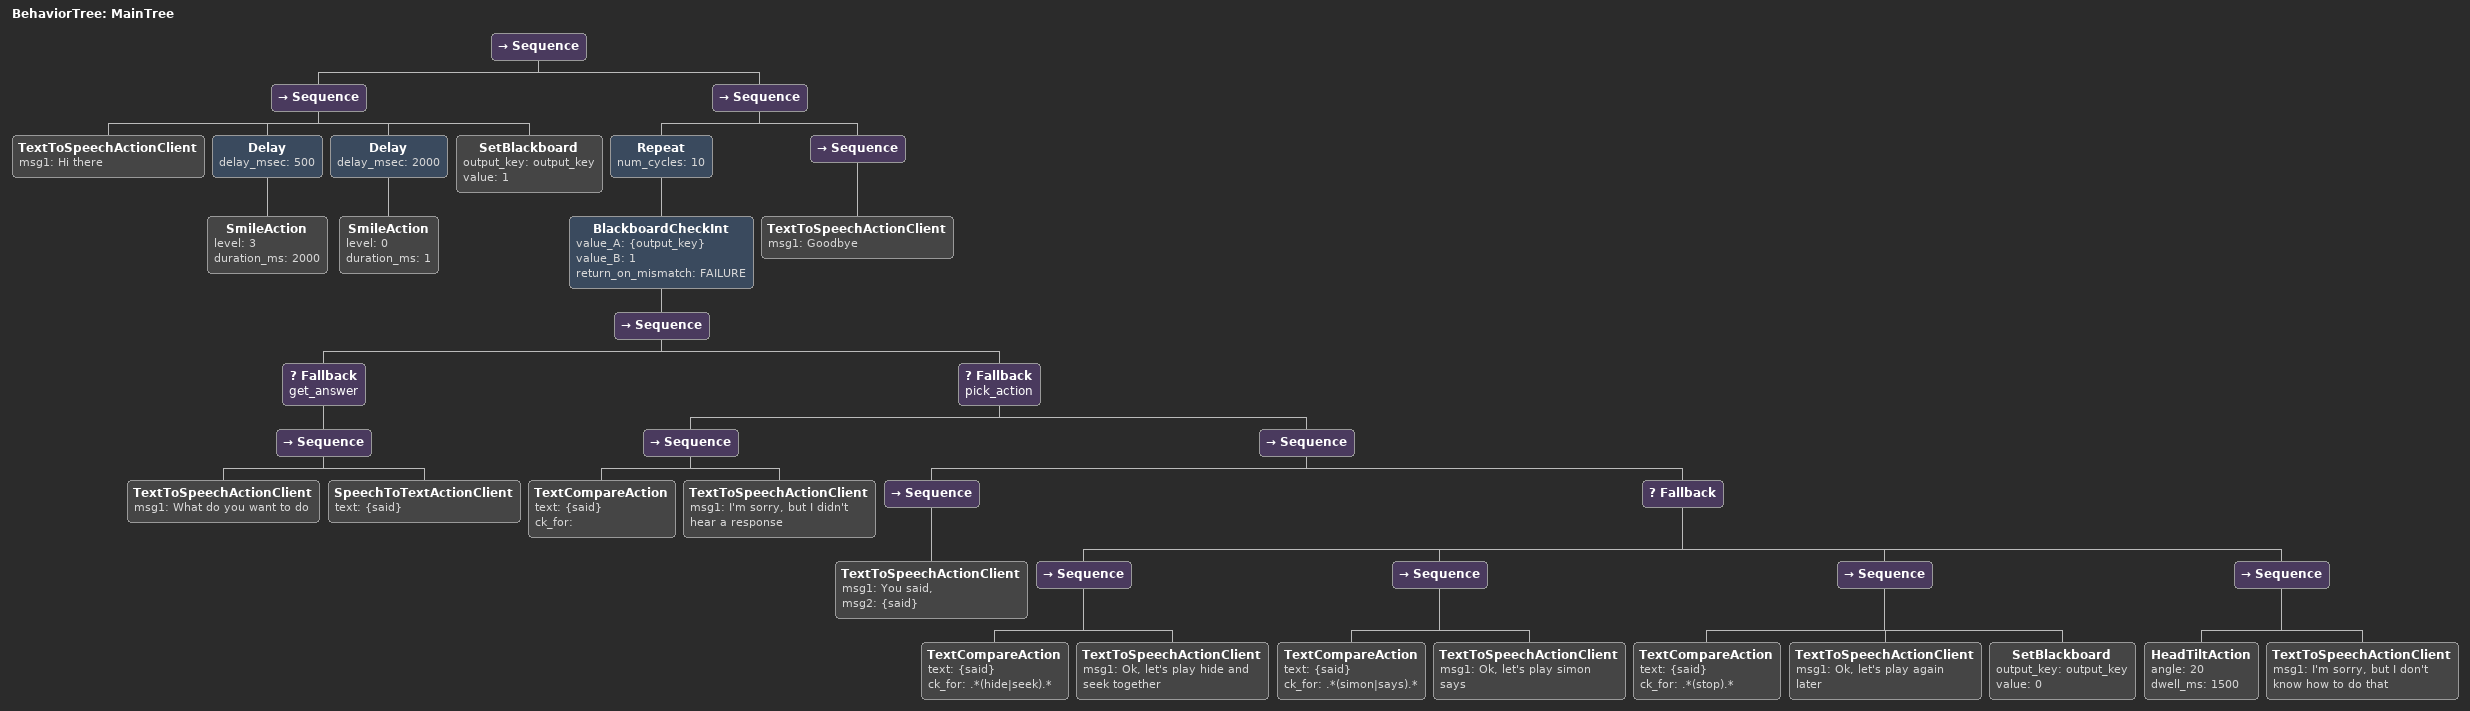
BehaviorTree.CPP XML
<root BTCPP_format="4" main_tree_to_execute = "MainTree">
  <BehaviorTree ID="MainTree">
    <Sequence>
      <Sequence>
        <TextToSpeechActionClient msg1="Hi there" />
        <Delay delay_msec="500">
          <SmileAction level="3" duration_ms="2000"/>
        </Delay>
        <Delay delay_msec="2000">
          <SmileAction level="0" duration_ms="1"/>
        </Delay>
        <SetBlackboard output_key="output_key" value="1" />
      </Sequence>
      <Sequence>
        <Repeat num_cycles="10">
          <BlackboardCheckInt value_A="{output_key}" value_B="1" return_on_mismatch="FAILURE">
            <Sequence>

              <Fallback name="get_answer">
                <Sequence>
                  <TextToSpeechActionClient msg1="What do you want to do" />
                  <SpeechToTextActionClient text="{said}" />
                </Sequence>
              </Fallback>

              <Fallback name="pick_action">
                <Sequence>
                  <TextCompareAction text="{said}" ck_for=""/>
                  <TextToSpeechActionClient msg1="I'm sorry, but I didn't hear a response" />
                </Sequence>
                <Sequence>
                  <Sequence>
                    <TextToSpeechActionClient msg1="You said, " msg2="{said}"/>
                  </Sequence>
                  <Fallback>
                    <Sequence>
                      <TextCompareAction text="{said}" ck_for=".*(hide|seek).*"/>
                      <TextToSpeechActionClient msg1="Ok, let's play hide and seek together" />
                    </Sequence>
                    <Sequence>
                      <TextCompareAction text="{said}" ck_for=".*(simon|says).*"/>
                      <TextToSpeechActionClient msg1="Ok, let's play simon says" />
                    </Sequence>
                    <Sequence>
                      <TextCompareAction text="{said}" ck_for=".*(stop).*"/>
                      <TextToSpeechActionClient msg1="Ok, let's play again later" />
                      <SetBlackboard output_key="output_key" value="0" />
                    </Sequence>
                    <Sequence>
                      <HeadTiltAction angle="20" dwell_ms="1500" />
                      <TextToSpeechActionClient msg1="I'm sorry, but I don't know how to do that" />
                    </Sequence>
                  </Fallback>
                </Sequence>
              </Fallback>
            </Sequence>
          </BlackboardCheckInt>
        </Repeat>
        <Sequence>
          <TextToSpeechActionClient msg1="Goodbye" />
        </Sequence>
      </Sequence>
    </Sequence>
  </BehaviorTree>
</root>
